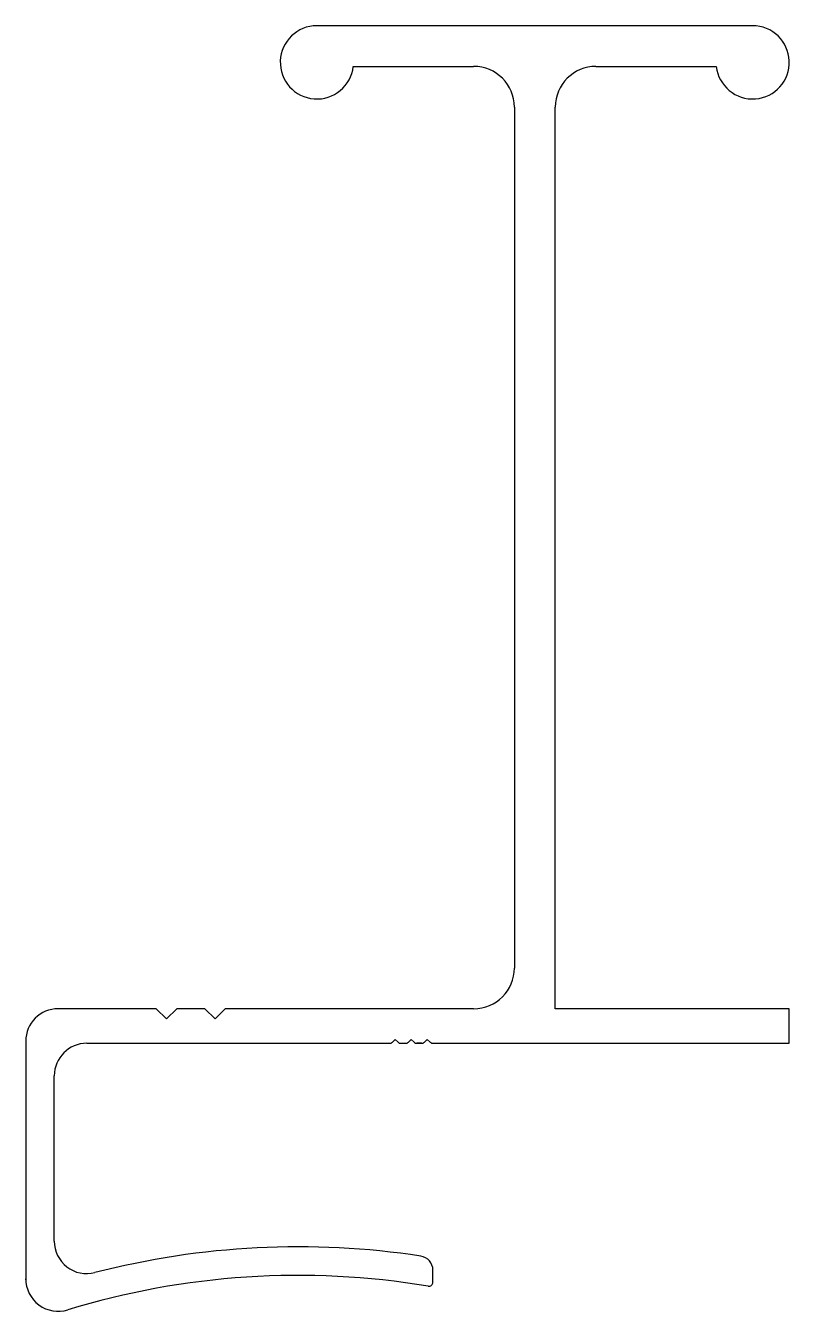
# Model space of a CAD drawing. Header units: inches. Extents: x -20.8 to 26.9, y 0.7 to 81.
import ezdxf

# ---------------------------------------------------------------- set-up
doc = ezdxf.new("R2010")
doc.units = ezdxf.units.IN
doc.header["$MEASUREMENT"] = 0

msp = doc.modelspace()

# ---------------------------------------------------------------- linework, layer by layer
at = {"color": 3}
for p, q in [((24.586, 80.956), (-2.594, 80.956)), ((-0.323, 78.416), (7.181, 78.416)), ((14.811, 78.416), (22.315, 78.416)), ((9.721, 75.876), (9.721, 22.156)), ((12.271, 19.616), (12.271, 75.876)), ((-12.619, 19.616), (-18.729, 19.616)), ((-11.979, 18.976), (-12.619, 19.616)), ((-11.339, 19.616), (-11.979, 18.976)), ((-9.589, 19.616), (-11.339, 19.616)), ((-8.949, 18.976), (-9.589, 19.616)), ((-8.309, 19.616), (-8.949, 18.976)), ((7.181, 19.616), (-8.309, 19.616)), ((26.871, 19.616), (12.271, 19.616)), ((26.871, 17.456), (26.871, 19.616)), ((2.111, 17.529), (2.282, 17.7)), ((2.293, 17.7), (2.464, 17.529)), ((3.111, 17.529), (3.282, 17.7)), ((3.293, 17.7), (3.464, 17.529)), ((4.111, 17.529), (4.282, 17.7)), ((4.293, 17.7), (4.464, 17.529)), ((-20.759, 17.586), (-20.759, 2.706)), ((-16.949, 17.456), (1.934, 17.456)), ((2.641, 17.456), (2.934, 17.456)), ((3.641, 17.456), (3.934, 17.456)), ((3.934, 17.456), (3.641, 17.456)), ((3.641, 17.456), (3.934, 17.456)), ((3.934, 17.456), (3.641, 17.456)), ((3.641, 17.456), (3.934, 17.456)), ((4.641, 17.456), (4.641, 17.456)), ((4.641, 17.456), (4.641, 17.456)), ((4.641, 17.456), (26.871, 17.456)), ((-18.979, 5.116), (-18.979, 15.426)), ((4.641, 2.549), (4.641, 3.3)), ((-20.759, 2.706), (-20.759, 2.766))]:
    msp.add_line(p, q, dxfattribs=at)
for centre, radius, start, end in [((-2.594, 78.671), 2.285, 90, 353.59259), ((24.586, 78.671), 2.285, 186.40741, 90), ((7.181, 75.876), 2.54, 360, 90), ((14.811, 75.876), 2.54, 90, 180), ((7.181, 22.156), 2.54, 270, 0), ((-18.729, 17.586), 2.03, 90, 180), ((2.287, 17.694), 0.008, 45, 135), ((3.287, 17.694), 0.008, 45, 135), ((4.287, 17.694), 0.008, 45, 135), ((-16.949, 15.426), 2.03, 90, 180), ((1.934, 17.706), 0.25, 270, 315), ((2.641, 17.706), 0.25, 225, 270), ((2.934, 17.706), 0.25, 270, 315), ((3.641, 17.706), 0.25, 225, 270), ((3.934, 17.706), 0.25, 270, 315), ((4.641, 17.706), 0.25, 225, 270), ((-16.949, 5.116), 2.03, 180, 284.44255), ((-3.759, -46.098), 50.855, 81.35539, 104.44255), ((3.751, 3.3), 0.89, 360, 81.35539), ((-18.729, 2.766), 2.03, 180, 287.03323), ((-3.759, -46.098), 49.075, 80.48937, 107.03323), ((4.391, 2.549), 0.25, 260.48937, 0)]:
    msp.add_arc(centre, radius, start, end, dxfattribs=at)

doc.saveas('drawing.dxf')
